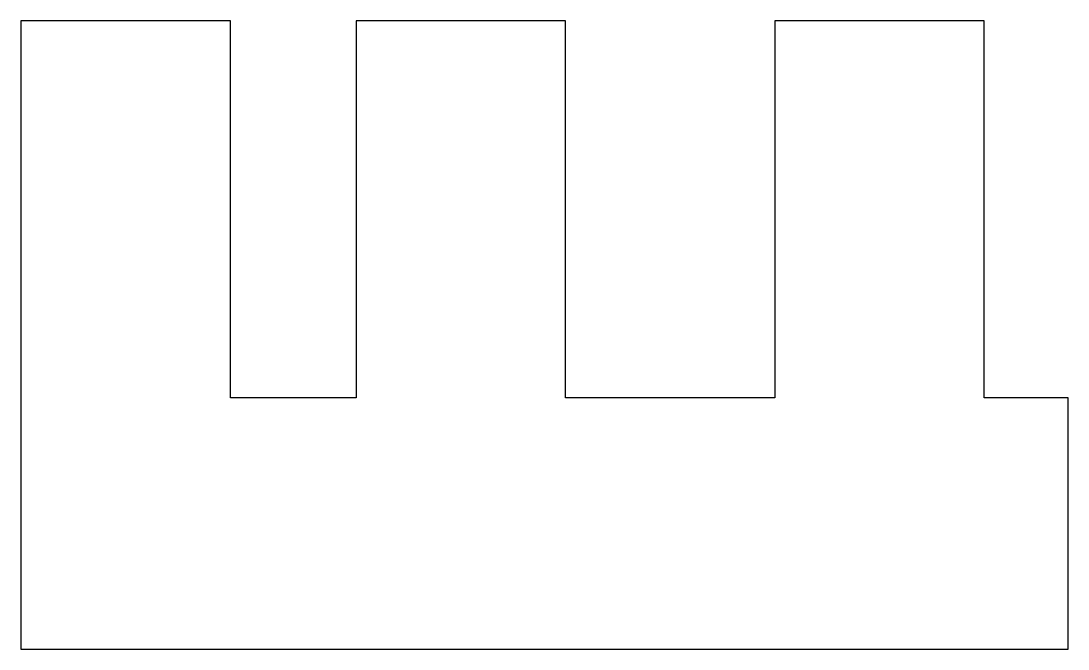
# Model space of a CAD drawing. Header units: metres. Extents: x 0 to 50, y 0 to 30.
import ezdxf

# ---------------------------------------------------------------- set-up
doc = ezdxf.new("R2010")
doc.units = ezdxf.units.M

msp = doc.modelspace()

# ---------------------------------------------------------------- linework, layer by layer
for p, q in [((10, 30), (0, 30)), ((0, 30), (0, 0)), ((10, 12), (10, 30)), ((26, 30), (16, 30)), ((16, 30), (16, 12)), ((26, 12), (26, 30)), ((46, 30), (36, 30)), ((36, 30), (36, 12)), ((46, 12), (46, 30)), ((16, 12), (10, 12)), ((36, 12), (26, 12)), ((50, 12), (46, 12)), ((50, 0), (50, 12)), ((0, 0), (50, 0))]:
    msp.add_line(p, q)

doc.saveas('drawing.dxf')
